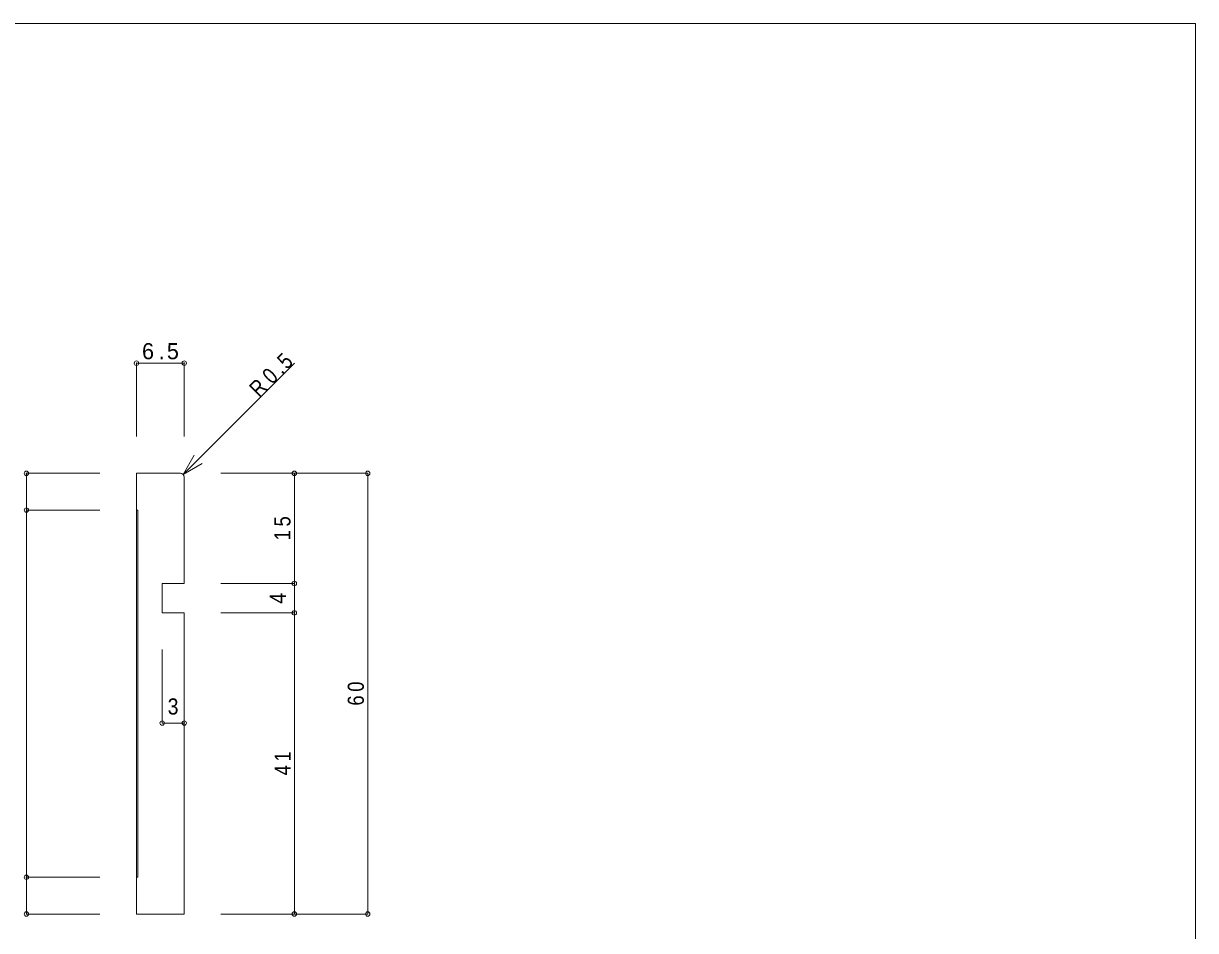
# Model space of a CAD drawing. Units: millimetres on the paper. Extents: x -141 to 141, y -98 to 98.
# Drawn here: x -18.6 to 141, y -26 to 97.5 of the extents above; entities that cross this region are included whole.
import ezdxf
from ezdxf.enums import TextEntityAlignment as Align

# ---------------------------------------------------------------- set-up
doc = ezdxf.new("R2010")
doc.units = ezdxf.units.MM
doc.header["$PDMODE"] = 32
doc.header["$PDSIZE"] = 0.6
for name, color, linetype, lineweight in [('0-0_ＫＢ製品', 2, 'Continuous', 9), ('0-3_寸法', 4, 'Continuous', 9), ('0-4_引出線字', 4, 'Continuous', 9), ('F-0_図面枠', 5, 'Continuous', 9)]:
    doc.layers.add(name, color=color, linetype=linetype, lineweight=lineweight)
doc.styles.add('HGｺﾞｼｯｸM', font='')
doc.styles.get('HGｺﾞｼｯｸM').set_extended_font_data('HGｺﾞｼｯｸM')

msp = doc.modelspace()

# ---------------------------------------------------------------- linework, layer by layer
at = {"layer": '0-0_ＫＢ製品'}
for p, q in [((-3.25, 36.25), (-3.25, -23.75)), ((2.75, 36.25), (-3.25, 36.25)), ((3.25, 35.75), (3.25, 21.25)), ((0.25, 21.25), (3.25, 21.25)), ((0.25, 17.25), (0.25, 21.25)), ((3.25, 17.25), (0.25, 17.25)), ((3.25, 17.25), (3.25, -23.75)), ((3.25, -23.75), (-3.25, -23.75))]:
    msp.add_line(p, q, dxfattribs=at)
at = {"layer": '0-0_ＫＢ製品', "color": 7}
for p, q in [((-3.05, 31.246), (-3.25, 31.246)), ((-3.05, 31.246), (-3.05, -18.746)), ((-3.25, -18.746), (-3.05, -18.746))]:
    msp.add_line(p, q, dxfattribs=at)
at = {"layer": '0-0_ＫＢ製品'}
msp.add_arc((2.75, 35.75), 0.5, 0, 90, dxfattribs=at)
at = {"layer": '0-3_寸法'}
for p, q in [((-3.25, 51.25), (3.25, 51.25)), ((-3.25, 51.25), (-3.25, 41.25)), ((3.25, 51.25), (3.25, 41.25)), ((-18.25, 36.25), (-18.25, 31.246)), ((-18.25, 36.25), (-8.25, 36.25)), ((18.25, 36.25), (8.25, 36.25)), ((18.25, 36.25), (18.25, 21.25)), ((28.25, 36.25), (18.25, 36.25)), ((28.25, 36.25), (28.25, -23.75)), ((-18.25, 31.246), (-8.25, 31.246)), ((-18.25, 31.246), (-18.25, -18.746)), ((18.25, 21.25), (8.25, 21.25)), ((18.25, 21.25), (18.25, 17.25)), ((18.25, 17.25), (8.25, 17.25)), ((18.25, 17.25), (18.25, -23.75)), ((0.25, 2.25), (0.25, 12.25)), ((3.25, 2.25), (3.25, 12.25)), ((3.25, 2.25), (0.25, 2.25)), ((-18.25, -18.746), (-8.25, -18.746)), ((-18.25, -18.746), (-18.25, -23.75)), ((-18.25, -23.75), (-8.25, -23.75)), ((18.25, -23.75), (8.25, -23.75)), ((28.25, -23.75), (18.25, -23.75))]:
    msp.add_line(p, q, dxfattribs=at)
for p in [(-3.25, 51.25), (3.25, 51.25), (-18.25, 36.25), (18.25, 36.25), (28.25, 36.25), (-18.25, 31.246), (18.25, 21.25), (18.25, 17.25), (0.25, 2.25), (3.25, 2.25), (-18.25, -18.746), (-18.25, -23.75), (18.25, -23.75), (28.25, -23.75)]:
    msp.add_point(p, dxfattribs=at)
at = {"layer": '0-4_引出線字'}
for q in [(18.25, 51.25), (4.604, 38.702), (5.702, 37.604)]:
    msp.add_line((3.104, 36.104), q, dxfattribs=at)
at = {"layer": 'F-0_図面枠'}
for p, q in [((-141, 97.5), (141, 97.5)), ((141, 97.5), (141, -97.5))]:
    msp.add_line(p, q, dxfattribs=at)

# ---------------------------------------------------------------- texts
at = {"layer": '0-3_寸法', "color": 7, "style": 'HGｺﾞｼｯｸM', "width": 0.9}
msp.add_text('4', height=2.199, rotation=90, dxfattribs=at).set_placement((17.75, 18.5), align=Align.BOTTOM_LEFT)
msp.add_text('3', height=2.199, dxfattribs=at).set_placement((1, 2.75), align=Align.BOTTOM_LEFT)
at = {"layer": '0-3_寸法', "color": 7, "insert": (-2.5, 51.75), "char_height": 2.199, "attachment_point": 7, "style": 'HGｺﾞｼｯｸM'}
msp.add_mtext('\\T1.38;6.5', dxfattribs=at)
at = {"layer": '0-3_寸法', "color": 7, "char_height": 2.199, "attachment_point": 7, "rotation": 90, "style": 'HGｺﾞｼｯｸM'}
for s, insert in [('\\T1.36;\\W0.85;15', (17.75, 27.125)), ('\\T1.36;\\W0.85;60', (27.75, 4.625)), ('\\T1.36;\\W0.85;41', (17.75, -4.875))]:
    msp.add_mtext(s, dxfattribs=dict(at, insert=insert))
at = {"layer": '0-4_引出線字', "color": 7, "insert": (13.477, 46.477), "char_height": 2.199, "attachment_point": 7, "rotation": 45, "style": 'HGｺﾞｼｯｸM'}
msp.add_mtext('\\T1.38;\\W0.85;R0.5', dxfattribs=at)

doc.saveas('drawing.dxf')
